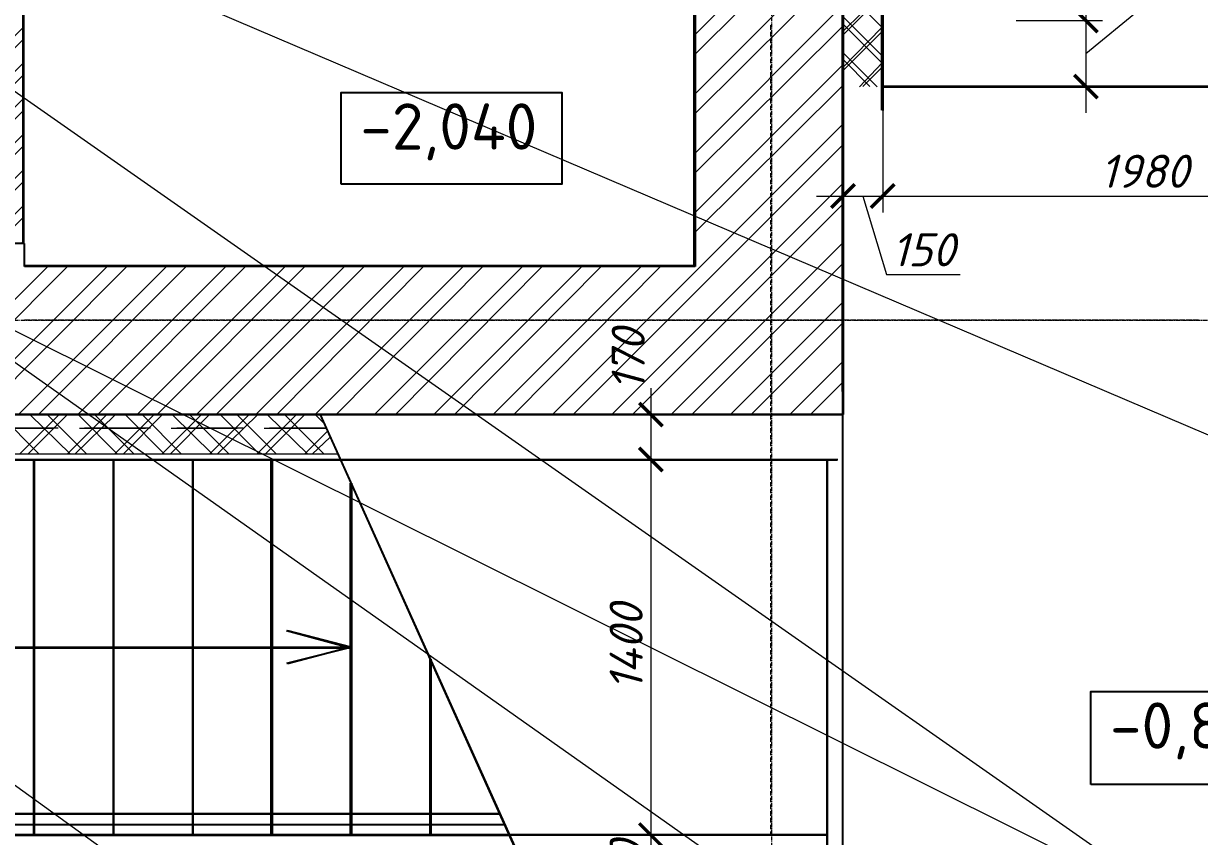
# Model space of a CAD drawing. Header units: millimetres. Extents: x -10178924 to 11692288, y -947381 to 58396.
# Drawn here: x 773527 to 777976, y -794543 to -791469 of the extents above; entities that cross this region are included whole.
import ezdxf

# ---------------------------------------------------------------- set-up
doc = ezdxf.new("R2010")
doc.units = ezdxf.units.MM
doc.linetypes.add('GOST2.303 4', pattern=[7, 5, -2, 0])
doc.linetypes.add('осевая', pattern=[50.8, 31.75, -6.35, 6.35, -6.35])
for name, color, linetype, lineweight in [('PDF _0', 7, 'Continuous', 9), ('PDF _Стены', 7, 'Continuous', 9), ('PDF _Текст', 7, 'Continuous', 5), ('ОСНОВНАЯ', 127, 'Continuous', 35), ('Отделка СТЕН', 6, 'Continuous', 13), ('Перегородки', 162, 'Continuous', 9), ('Размеры клад.', 7, 'Continuous', 0), ('Размеры осевые', 153, 'Continuous', 9), ('Стены', 7, 'Continuous', 20), ('Стены внутренние', 7, 'Continuous', 18), ('Стены.1', 7, 'Continuous', 25), ('Утепление', 251, 'Continuous', 9), ('Штрих', 7, 'Continuous', 13), ('ШТРИХОВКА', 252, 'Continuous', 15)]:
    doc.layers.add(name, color=color, linetype=linetype, lineweight=lineweight)
for name, color, linetype in [('PDF _Лестницы _ крыльца.1', 7, 'Continuous'), ('PDF _Отделка СТЕН', 6, 'Continuous'), ('PDF _Стены.1', 7, 'Continuous'), ('PDF _Утепление', 6, 'Continuous'), ('PDF _Штрих', 7, 'Continuous'), ('Лестницы _ крыльца.1', 7, 'Continuous'), ('Стены внутр.1', 7, 'Continuous')]:
    doc.layers.add(name, color=color, linetype=linetype)
for name, color, linetype, true_color in [('PDF _Отметки', 7, 'Continuous', 0x7f9fff), ('PDF _Размеры осевые', 7, 'Continuous', 0x5d6970), ('PDF _штриховка', 7, 'Continuous', 0x95834a)]:
    doc.layers.add(name, color=color, linetype=linetype, true_color=true_color)
doc.layers.add('PDF _Стены внутренние', color=7, linetype='Continuous', lineweight=9, true_color=0x7f7f7f)
doc.styles.add('GOST 2.304_new', font='isocpeui.ttf')
doc.styles.add('PDF ISOCPEUR', font='isocpeur.ttf')
doc.dimstyles.new('SPDS 1_50', dxfattribs={"dimscale": 50, "dimtxt": 2.5, "dimasz": 1.77, "dimexe": 1.25, "dimexo": 0.625, "dimtad": 1, "dimdec": 0, "dimrnd": 0.001, "dimtxsty": 'GOST 2.304_new', "dimblk": 'ARCHTICK', "dimcen": 2.5, "dimdle": 2, "dimclrt": 256, "dimadec": 0, "dimazin": 2, "dimtfac": 0.75, "dimtdec": 0, "dimtmove": 1, "dimatfit": 3, "dimfxl": 1, "dimtolj": 1, "dimlwd": 9, "dimlwe": 9, "dimarcsym": 0})

# ---------------------------------------------------------------- blocks, each defined once
blk = doc.blocks.new('_ArchTick')
at = {"color": 0, "linetype": 'ByBlock', "const_width": 0.15}
blk.add_lwpolyline([(-0.5, -0.5), (0.5, 0.5)], dxfattribs=at)
blk = doc.blocks.new('*D2630')
at = {"layer": 'Defpoints', "color": 0, "ltscale": 100, "transparency": 16777216}
for p in [(53153.5, -12156.9), (53153.5, -12326.9), (53542.3, -12326.9)]:
    blk.add_point(p, dxfattribs=at)
at = {"layer": 'Размеры клад.', "color": 0, "lineweight": 9, "ltscale": 100, "transparency": 16777216}
for p, q in [((53542.3, -12056.9), (53542.3, -12426.9)), ((53184.8, -12156.9), (53604.8, -12156.9)), ((53184.8, -12326.9), (53604.8, -12326.9))]:
    blk.add_line(p, q, dxfattribs=at)
at = {"layer": 'Размеры клад.', "color": 0, "lineweight": 9, "ltscale": 100, "transparency": 16777216, "xscale": 88.5, "yscale": 88.5, "zscale": 88.5}
for p, rotation in [((53542.3, -12156.9), 90), ((53542.3, -12326.9), 270)]:
    blk.add_blockref('_ArchTick', p, dxfattribs=dict(at, rotation=rotation))
at = {"layer": 'Размеры клад.', "ltscale": 100, "transparency": 16777216, "insert": (53456.5, -11950), "char_height": 125, "attachment_point": 5, "rotation": 90, "style": 'GOST 2.304_new'}
blk.add_mtext('\\A1;170', dxfattribs=at)
blk = doc.blocks.new('*D2631')
at = {"layer": 'Defpoints', "color": 0, "ltscale": 100, "transparency": 16777216}
for p in [(53153.5, -12326.9), (53153.5, -13746.9), (53542.3, -13746.9)]:
    blk.add_point(p, dxfattribs=at)
at = {"layer": 'Размеры клад.', "color": 0, "lineweight": 9, "ltscale": 100, "transparency": 16777216}
for p, q in [((53542.3, -12226.9), (53542.3, -13846.9)), ((53184.8, -12326.9), (53604.8, -12326.9)), ((53184.8, -13746.9), (53604.8, -13746.9))]:
    blk.add_line(p, q, dxfattribs=at)
at = {"layer": 'Размеры клад.', "color": 0, "lineweight": 9, "ltscale": 100, "transparency": 16777216, "xscale": 88.5, "yscale": 88.5, "zscale": 88.5}
for p, rotation in [((53542.3, -12326.9), 90), ((53542.3, -13746.9), 270)]:
    blk.add_blockref('_ArchTick', p, dxfattribs=dict(at, rotation=rotation))
at = {"layer": 'Размеры клад.', "ltscale": 100, "transparency": 16777216, "insert": (53448.6, -13036.9), "char_height": 125, "attachment_point": 5, "rotation": 90, "style": 'GOST 2.304_new'}
blk.add_mtext('\\A1;1400', dxfattribs=at)
blk = doc.blocks.new('*D2632')
at = {"layer": 'Defpoints', "color": 0, "ltscale": 100, "transparency": 16777216}
for p in [(53153.5, -13746.9), (53184.8, -14046.9), (53542.3, -14046.9)]:
    blk.add_point(p, dxfattribs=at)
at = {"layer": 'Размеры клад.', "color": 0, "lineweight": 9, "ltscale": 100, "transparency": 16777216}
for p, q in [((53542.3, -13646.9), (53542.3, -14146.9)), ((53184.8, -13746.9), (53604.8, -13746.9)), ((53216, -14046.9), (53604.8, -14046.9))]:
    blk.add_line(p, q, dxfattribs=at)
at = {"layer": 'Размеры клад.', "color": 0, "lineweight": 9, "ltscale": 100, "transparency": 16777216, "xscale": 88.5, "yscale": 88.5, "zscale": 88.5}
for p, rotation in [((53542.3, -13746.9), 90), ((53542.3, -14046.9), 270)]:
    blk.add_blockref('_ArchTick', p, dxfattribs=dict(at, rotation=rotation))
at = {"layer": 'Размеры клад.', "ltscale": 100, "transparency": 16777216, "insert": (53448.6, -13896.9), "char_height": 125, "attachment_point": 5, "rotation": 90, "style": 'GOST 2.304_new'}
blk.add_mtext('\\A1;300', dxfattribs=at)
blk = doc.blocks.new('*D2654')
at = {"layer": 'Defpoints', "color": 0, "ltscale": 100, "transparency": 16777216}
for p in [(54419.4, -10916.9), (54269.4, -11109.2), (54419.4, -11330.9)]:
    blk.add_point(p, dxfattribs=at)
at = {"layer": 'Размеры клад.', "color": 0, "lineweight": 9, "ltscale": 100, "transparency": 16777216}
for p, q in [((54419.4, -10948.2), (54419.4, -11393.4)), ((54269.4, -11140.4), (54269.4, -11393.4)), ((54169.4, -11330.9), (54519.4, -11330.9)), ((54344.4, -11330.9), (54433.5, -11627.7)), ((54433.5, -11627.7), (54712.4, -11627.7))]:
    blk.add_line(p, q, dxfattribs=at)
at = {"layer": 'Размеры клад.', "color": 0, "lineweight": 9, "ltscale": 100, "transparency": 16777216, "xscale": 88.5, "yscale": 88.5, "zscale": 88.5, "rotation": 180}
blk.add_blockref('_ArchTick', (54269.4, -11330.9), dxfattribs=at)
at = {"layer": 'Размеры клад.', "color": 0, "lineweight": 9, "ltscale": 100, "transparency": 16777216, "xscale": 88.5, "yscale": 88.5, "zscale": 88.5}
blk.add_blockref('_ArchTick', (54419.4, -11330.9), dxfattribs=at)
at = {"layer": 'Размеры клад.', "ltscale": 100, "transparency": 16777216, "insert": (54572.9, -11534), "char_height": 125, "attachment_point": 5, "style": 'GOST 2.304_new'}
blk.add_mtext('\\A1;150', dxfattribs=at)
blk = doc.blocks.new('*D2655')
at = {"layer": 'Defpoints', "color": 0, "ltscale": 100, "transparency": 16777216}
for p in [(54419.4, -10916.9), (56399.4, -10916.9), (56399.4, -11330.9)]:
    blk.add_point(p, dxfattribs=at)
at = {"layer": 'Размеры клад.', "color": 0, "lineweight": 9, "ltscale": 100, "transparency": 16777216}
for p, q in [((54419.4, -10948.2), (54419.4, -11393.4)), ((56399.4, -10948.2), (56399.4, -11393.4)), ((54319.4, -11330.9), (56499.4, -11330.9))]:
    blk.add_line(p, q, dxfattribs=at)
at = {"layer": 'Размеры клад.', "color": 0, "lineweight": 9, "ltscale": 100, "transparency": 16777216, "xscale": 88.5, "yscale": 88.5, "zscale": 88.5, "rotation": 180}
blk.add_blockref('_ArchTick', (54419.4, -11330.9), dxfattribs=at)
at = {"layer": 'Размеры клад.', "color": 0, "lineweight": 9, "ltscale": 100, "transparency": 16777216, "xscale": 88.5, "yscale": 88.5, "zscale": 88.5}
blk.add_blockref('_ArchTick', (56399.4, -11330.9), dxfattribs=at)
at = {"layer": 'Размеры клад.', "ltscale": 100, "transparency": 16777216, "insert": (55409.4, -11237.1), "char_height": 125, "attachment_point": 5, "style": 'GOST 2.304_new'}
blk.add_mtext('\\A1;1980', dxfattribs=at)
blk = doc.blocks.new('*D2664')
at = {"layer": 'Defpoints', "color": 0, "ltscale": 100, "transparency": 16777216}
for p in [(54892.4, -6206.8), (54892.4, -10666.9), (55188, -10666.9)]:
    blk.add_point(p, dxfattribs=at)
at = {"layer": 'Размеры клад.', "color": 0, "lineweight": 9, "ltscale": 100, "transparency": 16777216}
for p, q in [((55188, -6106.8), (55188, -10766.9)), ((54923.6, -6206.8), (55250.5, -6206.8)), ((54923.6, -10666.9), (55250.5, -10666.9))]:
    blk.add_line(p, q, dxfattribs=at)
at = {"layer": 'Размеры клад.', "color": 0, "lineweight": 9, "ltscale": 100, "transparency": 16777216, "xscale": 88.5, "yscale": 88.5, "zscale": 88.5}
for p, rotation in [((55188, -6206.8), 90), ((55188, -10666.9), 270)]:
    blk.add_blockref('_ArchTick', p, dxfattribs=dict(at, rotation=rotation))
at = {"layer": 'Размеры клад.', "ltscale": 100, "transparency": 16777216, "insert": (55094.2, -8436.9), "char_height": 125, "attachment_point": 5, "rotation": 90, "style": 'GOST 2.304_new'}
blk.add_mtext('\\A1;4460', dxfattribs=at)
blk = doc.blocks.new('*D2665')
at = {"layer": 'Defpoints', "color": 0, "ltscale": 100, "transparency": 16777216}
for p in [(54892.4, -10666.9), (54923.6, -10916.9), (55188, -10916.9)]:
    blk.add_point(p, dxfattribs=at)
at = {"layer": 'Размеры клад.', "color": 0, "lineweight": 9, "ltscale": 100, "transparency": 16777216}
for p, q in [((55391.1, -10625.6), (55391.1, -10297.6)), ((55188, -10566.9), (55188, -11016.9)), ((55188, -10791.9), (55391.1, -10625.6)), ((54923.6, -10666.9), (55250.5, -10666.9)), ((54954.9, -10916.9), (55250.5, -10916.9))]:
    blk.add_line(p, q, dxfattribs=at)
at = {"layer": 'Размеры клад.', "color": 0, "lineweight": 9, "ltscale": 100, "transparency": 16777216, "xscale": 88.5, "yscale": 88.5, "zscale": 88.5}
for p, rotation in [((55188, -10666.9), 90), ((55188, -10916.9), 270)]:
    blk.add_blockref('_ArchTick', p, dxfattribs=dict(at, rotation=rotation))
at = {"layer": 'Размеры клад.', "ltscale": 100, "transparency": 16777216, "insert": (55297.4, -10461.6), "char_height": 125, "attachment_point": 5, "rotation": 90, "style": 'GOST 2.304_new'}
blk.add_mtext('\\A1;250', dxfattribs=at)
blk = doc.blocks.new('A$C5282721b')
at = {"layer": 'Отделка СТЕН', "true_color": 0x000000, "transparency": 33554687}
h = blk.add_hatch(dxfattribs=at)
h.set_pattern_fill('ANSI37', color=18, scale=30)
h.set_pattern_definition([(45, (-41798992.71, -985532.45), (-67.3519209, 67.3519209), []), (135, (-41798992.71, -985532.45), (-67.3519209, -67.3519209), [])])
h.paths.add_polyline_path([(54269.391, 398.057), (54419.391, 398.057), (54419.391, -10916.943), (54269.391, -10916.943)])
h = blk.add_hatch(dxfattribs=at)
h.set_pattern_fill('ANSI37', color=18, scale=40)
h.set_pattern_definition([(45, (-34134.84, 25041.17), (-89.80256, 89.80256), []), (135, (-34134.84, 25041.17), (-89.80256, -89.80256), [])])
h.paths.add_polyline_path([(46450.164, -12303.9), (46450.164, -12153.9), (45249.391, -12156.906), (45250.164, -12303.9)])
h.paths.add_polyline_path([(47519.391, -12156.906), (47519.391, -12306.906), (52359.459, -12306.906), (52291.789, -12156.906)])
at = {"layer": 'Перегородки', "lineweight": 20, "true_color": 0x000000, "transparency": 33554687}
h = blk.add_hatch(dxfattribs=at)
h.set_pattern_fill('ANSI32', color=18, scale=10)
h.set_pattern_definition([(45, (-2681.59, 241515.3), (-67.35192, 67.35192), []), (45, (-2636.69, 241515.3), (-67.35192, 67.35192), [])])
h.paths.add_polyline_path([(50792.073, -10604.545), (50792.073, -11091.301), (50792.073, -11510.474), (51168.725, -11510.474), (51168.725, -10604.545)])
at = {"layer": 'ШТРИХОВКА', "ltscale": 100, "true_color": 0x000000, "transparency": 33554687}
h = blk.add_hatch(dxfattribs=at)
h.set_pattern_fill('ANSI31', color=18, scale=50)
h.set_pattern_definition([(45, (-78432.53, 22970.06), (-112.2532, 112.2532), [])])
h.paths.add_polyline_path([(51172.073, -6080.061), (51172.073, -6258.074), (50792.073, -6258.074), (50792.073, -5660.061), (53709.391, -5660.061), (53709.391, -5442.061), (54269.391, -5442.061), (54269.391, -12156.906), (47519.391, -12156.906), (47519.391, -11596.906), (50792.073, -11596.906), (50792.073, -11510.474), (51172.073, -11510.474), (51172.073, -11596.906), (53709.391, -11596.906), (53709.391, -6080.061)])
at = {"color": 18, "true_color": 0x000000, "transparency": 33554687}
for p, q in [((50778.775, -12326.906), (52368.482, -12326.906)), ((52368.482, -12326.906), (54249.092, -12326.906))]:
    blk.add_line(p, q, dxfattribs=at)
at = {"color": 18, "linetype": 'Continuous', "true_color": 0x000000, "transparency": 33554687}
blk.add_line((52405.348, -13036.906), (52167.291, -12974.558), dxfattribs=at)
blk.add_lwpolyline([(49709.092, -13036.906), (51900.894, -13036.906), (52155.955, -13036.906), (52405.348, -13036.906), (52167.291, -13099.255)], dxfattribs=at)
at = {"color": 18, "true_color": 0x000000, "transparency": 33554687}
for points in [[(49621.454, -13666.906), (52973.002, -13666.906)], [(49621.454, -13706.906), (52991.047, -13706.906)]]:
    blk.add_lwpolyline(points, dxfattribs=at)
at = {"layer": 'Лестницы _ крыльца.1', "color": 18, "true_color": 0x000000, "transparency": 33554687}
for p, q in [((51209.092, -12326.906), (51209.092, -13746.906)), ((51509.092, -12326.906), (51509.092, -13746.906)), ((51809.092, -12326.906), (51809.092, -13746.906)), ((52109.092, -12326.906), (52109.092, -13746.906)), ((54209.092, -12326.906), (54209.092, -13746.906)), ((52409.092, -12416.925), (52409.092, -13746.906)), ((52709.092, -13081.916), (52709.092, -13746.906)), ((54209.092, -13746.906), (53009.092, -13746.906)), ((54209.092, -13746.906), (54209.092, -14046.906))]:
    blk.add_line(p, q, dxfattribs=at)
at = {"layer": 'Лестницы _ крыльца.1', "color": 18, "lineweight": 30, "true_color": 0x000000, "transparency": 33554687}
blk.add_line((53009.092, -13746.906), (44069.092, -13746.906), dxfattribs=at)
at = {"layer": 'ОСНОВНАЯ', "color": 18, "ltscale": 100, "true_color": 0x000000, "transparency": 33554687}
blk.add_line((51168.725, -11510.474), (51168.725, -10602.56), dxfattribs=at)
at = {"layer": 'Размеры осевые', "color": 251, "linetype": 'осевая', "ltscale": 0.5, "transparency": 33554687}
for p, q in [((54000, -19000), (54000, 1500)), ((-9750, -11800), (57900, -11800))]:
    blk.add_line(p, q, dxfattribs=at)
at = {"layer": 'Стены', "color": 18, "lineweight": 30, "true_color": 0x000000, "transparency": 33554687}
for p, q in [((54419.391, -11006.943), (54419.391, -5461.953)), ((56399.391, -10916.943), (54419.391, -10916.943))]:
    blk.add_line(p, q, dxfattribs=at)
at = {"layer": 'Стены внутр.1', "color": 18, "linetype": 'Continuous', "true_color": 0x000000, "transparency": 33554687}
blk.add_line((51172.073, -11510.474), (50792.073, -11510.474), dxfattribs=at)
at = {"layer": 'Стены внутр.1', "color": 18, "linetype": 'Continuous', "true_color": 0x000000, "transparency": 33554687, "flags": 128}
blk.add_lwpolyline([(51172.073, -11596.906), (51172.073, -11510.474)], dxfattribs=at)
at = {"layer": 'Стены внутренние', "color": 18, "true_color": 0x000000, "transparency": 33554687}
blk.add_line((52291.789, -12156.906), (54209.092, -12156.906), dxfattribs=at)
at = {"layer": 'Стены.1', "color": 18, "linetype": 'Continuous', "true_color": 0x000000, "transparency": 33554687}
blk.add_line((54269.391, -12066.906), (54269.391, -5459.953), dxfattribs=at)
at = {"layer": 'Стены.1', "color": 18, "linetype": 'Continuous', "true_color": 0x000000, "transparency": 33554687, "flags": 128}
for points in [[(54269.391, -5441.991), (54269.391, -12156.906)], [(53709.391, -6080.061), (53709.391, -11596.906)], [(53709.391, -11596.906), (51172.073, -11596.906)], [(54269.391, -12156.906), (30500.503, -12156.906)]]:
    blk.add_lwpolyline(points, dxfattribs=at)
at = {"layer": 'Утепление', "color": 18, "true_color": 0x000000, "transparency": 33554687}
for p, q in [((52291.789, -12156.906), (53162.478, -14086.906)), ((52291.789, -12156.906), (53162.478, -14086.906)), ((52359.459, -12306.906), (50778.775, -12306.906))]:
    blk.add_line(p, q, dxfattribs=at)
at = {"layer": 'Штрих', "color": 18, "linetype": 'GOST2.303 4', "ltscale": 50, "true_color": 0x000000, "transparency": 33554687}
blk.add_line((47549.092, -12206.906), (52314.346, -12206.906), dxfattribs=at)
at = {"layer": 'Размеры клад.', "color": 18, "ltscale": 100, "true_color": 0x000000, "transparency": 33554687}
dim = blk.add_linear_dim(base=(55187.978, -10666.943), p1=(54892.374, -6206.82), p2=(54892.374, -10666.943), angle=90, dimstyle='SPDS 1_50', dxfattribs=at)
dim.commit()
dim.dimension.update_dxf_attribs({"geometry": '*D2664', "text_midpoint": (55094.228, -8436.881)})
for base, p1, p2, picture, middle in [((55187.978, -10916.943), (54892.374, -10666.943), (54923.624, -10916.943), '*D2665', (55391.103, -10594.35)), ((53542.315, -12326.906), (53153.54, -12156.906), (53153.54, -12326.906), '*D2630', (53551.009, -11949.981)), ((53542.315, -14046.906), (53153.54, -13746.906), (53184.79, -14046.906), '*D2632', (53542.315, -13896.906))]:
    dim = blk.add_linear_dim(base=base, p1=p1, p2=p2, angle=90, dimstyle='SPDS 1_50', dxfattribs=at)
    dim.commit()
    dim.dimension.update_dxf_attribs({"geometry": picture, "text_midpoint": middle, "dimtype": 128})
for base, p1, p2, picture, middle in [((54419.391, -11330.862), (54269.391, -11109.195), (54419.391, -10916.943), '*D2654', (54464.704, -11533.987)), ((56399.391, -11330.862), (54419.391, -10916.943), (56399.391, -10916.943), '*D2655', (55409.391, -11237.112))]:
    dim = blk.add_linear_dim(base=base, p1=p1, p2=p2, dimstyle='SPDS 1_50', dxfattribs=at)
    dim.commit()
    dim.dimension.update_dxf_attribs({"geometry": picture, "text_midpoint": middle})
dim = blk.add_linear_dim(base=(53542.315, -13746.906), p1=(53153.54, -12326.906), p2=(53153.54, -13746.906), angle=90, text='1400', dimstyle='SPDS 1_50', dxfattribs=at)
dim.commit()
dim.dimension.update_dxf_attribs({"geometry": '*D2631', "text_midpoint": (53448.565, -13036.906)})

msp = doc.modelspace()

# ---------------------------------------------------------------- linework, layer by layer
at = {"layer": 'PDF _0', "lineweight": 25}
for points in [[(776626, -792948.7), (776626, -797160.7)], [(774725.3, -793118), (776604.8, -793118)], [(774759.1, -793829.2), (774522.1, -793765.7)], [(772066.7, -793829.2), (774255.3, -793829.2), (774513.5, -793829.2), (774759, -793829.2), (774522, -793888.5)], [(775347.6, -794498.1), (771977.9, -794498.1), (771977.9, -794455.7), (775330.6, -794455.7)]]:
    msp.add_lwpolyline(points, dxfattribs=at)
at = {"layer": 'PDF _0', "color": 6, "lineweight": 25}
msp.add_lwpolyline([(769873.8, -793118), (773133.4, -793118), (774725.1, -793118)], dxfattribs=at)
at = {"layer": 'PDF _Лестницы _ крыльца.1', "lineweight": 25}
for points in [[(773565.3, -793118), (773565.3, -794536.1)], [(773865.9, -793118), (773865.9, -794536.1)], [(774166.5, -793118), (774166.5, -794536.1)], [(774462.8, -793118), (774462.8, -794536.1)], [(776566.8, -793118), (776566.8, -794536.1), (776566.8, -794836.7), (775500, -794836.7)], [(774763.4, -793206.9), (774763.4, -794536.1)], [(775063.9, -793871.5), (775063.9, -794536.1)], [(776566.8, -794536.2), (775364.5, -794536.2)]]:
    msp.add_lwpolyline(points, dxfattribs=at)
at = {"layer": 'PDF _Лестницы _ крыльца.1', "lineweight": 30}
msp.add_lwpolyline([(775364.5, -794536.2), (766424, -794536.2)], dxfattribs=at)
at = {"layer": 'PDF _Отделка СТЕН', "lineweight": 13}
for points in [[(776626, -791500.9), (776774.2, -791352.7)], [(776774.2, -791589.8), (776626, -791441.6)], [(776626, -791636.3), (776774.2, -791483.9)], [(776757.3, -791708.3), (776626, -791577.1)], [(776689.5, -791708.3), (776774.2, -791619.4)], [(773544.1, -793096.8), (773692.3, -792948.7)], [(773705, -793096.8), (773552.6, -792948.7)], [(773722, -793096.8), (773874.3, -792948.7)], [(773882.8, -793096.8), (773734.7, -792948.7)], [(773904, -793096.8), (774052.1, -792948.7)], [(774060.6, -793096.8), (773912.5, -792948.7)], [(774081.8, -793096.8), (774229.9, -792948.7)], [(774242.7, -793096.8), (774090.3, -792948.7)], [(774259.6, -793096.8), (774412, -792948.7)], [(774420.5, -793096.8), (774272.3, -792948.7)], [(774441.6, -793096.8), (774589.8, -792948.7)], [(774602.5, -793096.8), (774450.1, -792948.7)], [(774661.8, -792978.3), (774632.1, -792948.7)], [(774619.4, -793096.8), (774687.2, -793033.3)]]:
    msp.add_lwpolyline(points, dxfattribs=at)
at = {"layer": 'PDF _Отметки', "lineweight": 25}
for points in [[(774729.5, -792076.6), (774729.5, -791729.5), (775563.4, -791729.5), (775563.4, -792076.6)], [(777565.8, -794345.7), (777565.8, -793994.3), (778378.6, -793994.3), (778378.6, -794345.7)]]:
    msp.add_lwpolyline(points, close=True, dxfattribs=at)
at = {"layer": 'PDF _Размеры осевые', "lineweight": 9}
for points in [[(776355.1, -791471.2), (776355.1, -791471.2)], [(776355.1, -791492.4), (776355.1, -791475.5)], [(776355.1, -791496.6), (776355.1, -791496.6)], [(776355.1, -791517.8), (776355.1, -791500.9)], [(776355.1, -791522), (776355.1, -791522)], [(776355.1, -791543.2), (776355.1, -791526.3)], [(776355.1, -791547.4), (776355.1, -791547.4)], [(776355.1, -791568.6), (776355.1, -791551.7)], [(776355.1, -791572.8), (776355.1, -791572.8)], [(776355.1, -791594), (776355.1, -791577.1)], [(776355.1, -791598.2), (776355.1, -791598.2)], [(776355.1, -791619.4), (776355.1, -791602.5)], [(776355.1, -791623.6), (776355.1, -791623.6)], [(776355.1, -791644.8), (776355.1, -791627.9)], [(776355.1, -791649), (776355.1, -791649)], [(776355.1, -791670.2), (776355.1, -791653.3)], [(776355.1, -791674.4), (776355.1, -791674.4)], [(776355.1, -791695.6), (776355.1, -791678.7)], [(776355.1, -791699.8), (776355.1, -791699.8)], [(776355.1, -791721), (776355.1, -791704.1)], [(776355.1, -791725.2), (776355.1, -791725.2)], [(776355.1, -791746.4), (776355.1, -791729.5)], [(776355.1, -791750.6), (776355.1, -791750.6)], [(776355.1, -791771.8), (776355.1, -791754.9)], [(776355.1, -791776), (776355.1, -791776)], [(776355.1, -791797.2), (776355.1, -791780.3)], [(776355.1, -791801.4), (776355.1, -791801.4)], [(776355.1, -791822.6), (776355.1, -791805.7)], [(776355.1, -791826.8), (776355.1, -791826.8)], [(776355.1, -791848), (776355.1, -791831.1)], [(776355.1, -791852.2), (776355.1, -791852.2)], [(776355.1, -791873.4), (776355.1, -791856.5)], [(776355.1, -791877.6), (776355.1, -791877.6)], [(776355.1, -791898.8), (776355.1, -791881.9)], [(776355.1, -791903), (776355.1, -791903)], [(776355.1, -791924.2), (776355.1, -791907.3)], [(776355.1, -791928.4), (776355.1, -791928.4)], [(776355.1, -791949.6), (776355.1, -791932.7)], [(776355.1, -791953.8), (776355.1, -791953.8)], [(776355.1, -791975), (776355.1, -791958.1)], [(776355.1, -791979.2), (776355.1, -791979.2)], [(776355.1, -792000.4), (776355.1, -791983.5)], [(776355.1, -792004.6), (776355.1, -792004.6)], [(776355.1, -792025.8), (776355.1, -792008.9)], [(776355.1, -792030), (776355.1, -792030)], [(776355.1, -792051.2), (776355.1, -792034.3)], [(776355.1, -792055.4), (776355.1, -792055.4)], [(776355.1, -792076.6), (776355.1, -792059.7)], [(776355.1, -792080.8), (776355.1, -792080.8)], [(776355.1, -792102), (776355.1, -792085.1)], [(776355.1, -792106.2), (776355.1, -792106.2)], [(776355.1, -792127.4), (776355.1, -792110.5)], [(776355.1, -792131.6), (776355.1, -792131.6)], [(776355.1, -792152.8), (776355.1, -792135.9)], [(776355.1, -792157), (776355.1, -792157)], [(776355.1, -792178.2), (776355.1, -792161.3)], [(776355.1, -792182.4), (776355.1, -792182.4)], [(776355.1, -792203.6), (776355.1, -792186.7)], [(776355.1, -792207.8), (776355.1, -792207.8)], [(776355.1, -792229), (776355.1, -792212.1)], [(776355.1, -792233.2), (776355.1, -792233.2)], [(776355.1, -792254.4), (776355.1, -792237.5)], [(776355.1, -792258.6), (776355.1, -792258.6)], [(776355.1, -792279.8), (776355.1, -792262.9)], [(776355.1, -792284), (776355.1, -792284)], [(776355.1, -792305.2), (776355.1, -792288.3)], [(776355.1, -792309.4), (776355.1, -792309.4)], [(776355.1, -792330.6), (776355.1, -792313.7)], [(776355.1, -792334.8), (776355.1, -792334.8)], [(776355.1, -792356), (776355.1, -792339.1)], [(776355.1, -792360.2), (776355.1, -792360.2)], [(776355.1, -792381.4), (776355.1, -792364.5)], [(776355.1, -792385.6), (776355.1, -792385.6)], [(776355.1, -792406.8), (776355.1, -792389.9)], [(776355.1, -792411), (776355.1, -792411)], [(776355.1, -792432.2), (776355.1, -792415.3)], [(776355.1, -792436.4), (776355.1, -792436.4)], [(776355.1, -792457.6), (776355.1, -792440.7)], [(776355.1, -792461.8), (776355.1, -792461.8)], [(776355.1, -792483), (776355.1, -792466.1)], [(776355.1, -792487.2), (776355.1, -792487.2)], [(776355.1, -792508.4), (776355.1, -792491.5)], [(776355.1, -792512.6), (776355.1, -792512.6)], [(776355.1, -792533.8), (776355.1, -792516.9)], [(776355.1, -792538), (776355.1, -792538)], [(776355.1, -792559.2), (776355.1, -792542.3)], [(776355.1, -792563.4), (776355.1, -792563.4)], [(773531.4, -792588.8), (773535.7, -792588.8), (773552.6, -792588.8)], [(773556.8, -792588.8), (773561.1, -792588.8), (773578, -792588.8)], [(773582.3, -792588.8), (773586.5, -792588.8), (773603.4, -792588.8)], [(773607.6, -792588.8), (773611.9, -792588.8), (773628.8, -792588.8)], [(773633, -792588.8), (773637.3, -792588.8), (773654.2, -792588.8)], [(773658.4, -792588.8), (773662.7, -792588.8), (773679.6, -792588.8)], [(773683.8, -792588.8), (773688.1, -792588.8), (773705, -792588.8)], [(773709.3, -792588.8), (773713.5, -792588.8), (773730.4, -792588.8)], [(773734.6, -792588.8), (773738.9, -792588.8), (773755.8, -792588.8)], [(773760, -792588.8), (773764.3, -792588.8), (773781.2, -792588.8)], [(773785.4, -792588.8), (773789.7, -792588.8), (773806.6, -792588.8)], [(773810.9, -792588.8), (773815.1, -792588.8), (773832, -792588.8)], [(773836.3, -792588.8), (773840.5, -792588.8), (773857.4, -792588.8)], [(773861.6, -792588.8), (773865.9, -792588.8), (773882.8, -792588.8)], [(773887, -792588.8), (773891.3, -792588.8), (773908.2, -792588.8)], [(773912.4, -792588.8), (773916.7, -792588.8), (773933.6, -792588.8)], [(773937.9, -792588.8), (773942.1, -792588.8), (773959, -792588.8)], [(773963.3, -792588.8), (773967.5, -792588.8), (773984.4, -792588.8)], [(773988.6, -792588.8), (773992.9, -792588.8), (774009.8, -792588.8)], [(774014.1, -792588.8), (774018.3, -792588.8), (774035.2, -792588.8)], [(774039.5, -792588.8), (774043.7, -792588.8), (774060.6, -792588.8)], [(774064.9, -792588.8), (774069.1, -792588.8), (774086, -792588.8)], [(774090.3, -792588.8), (774094.5, -792588.8), (774111.4, -792588.8)], [(774115.6, -792588.8), (774119.9, -792588.8), (774136.8, -792588.8)], [(774141.1, -792588.8), (774145.3, -792588.8), (774162.2, -792588.8)], [(774166.5, -792588.8), (774170.7, -792588.8), (774187.6, -792588.8)], [(774191.9, -792588.8), (774196.1, -792588.8), (774213, -792588.8)], [(774217.3, -792588.8), (774221.5, -792588.8), (774238.4, -792588.8)], [(774242.7, -792588.8), (774246.9, -792588.8), (774263.8, -792588.8)], [(774268.1, -792588.8), (774272.3, -792588.8), (774289.2, -792588.8)], [(774293.5, -792588.8), (774297.7, -792588.8), (774314.6, -792588.8)], [(774318.9, -792588.8), (774323.1, -792588.8), (774340, -792588.8)], [(774344.3, -792588.8), (774348.5, -792588.8), (774365.4, -792588.8)], [(774369.7, -792588.8), (774373.9, -792588.8), (774390.8, -792588.8)], [(774395.1, -792588.8), (774399.3, -792588.8), (774416.2, -792588.8)], [(774420.5, -792588.8), (774424.7, -792588.8), (774441.6, -792588.8)], [(774445.9, -792588.8), (774450.1, -792588.8), (774467, -792588.8)], [(774471.3, -792588.8), (774475.5, -792588.8), (774492.4, -792588.8)], [(774496.7, -792588.8), (774500.9, -792588.8), (774517.8, -792588.8)], [(774522.1, -792588.8), (774526.3, -792588.8), (774543.2, -792588.8)], [(774547.5, -792588.8), (774551.7, -792588.8), (774568.6, -792588.8)], [(774572.9, -792588.8), (774577.1, -792588.8), (774594, -792588.8)], [(774598.3, -792588.8), (774602.5, -792588.8), (774619.4, -792588.8)], [(774623.7, -792588.8), (774627.9, -792588.8), (774644.8, -792588.8)], [(774649.1, -792588.8), (774653.3, -792588.8), (774670.2, -792588.8)], [(774674.5, -792588.8), (774678.7, -792588.8), (774695.6, -792588.8)], [(774699.9, -792588.8), (774704.1, -792588.8), (774721, -792588.8)], [(774725.3, -792588.8), (774729.5, -792588.8), (774746.4, -792588.8)], [(774750.7, -792588.8), (774754.9, -792588.8), (774771.8, -792588.8)], [(774776.1, -792588.8), (774780.3, -792588.8), (774797.2, -792588.8)], [(774801.5, -792588.8), (774805.7, -792588.8), (774822.6, -792588.8)], [(774826.9, -792588.8), (774831.1, -792588.8), (774848, -792588.8)], [(774852.3, -792588.8), (774856.5, -792588.8), (774873.4, -792588.8)], [(774877.7, -792588.8), (774881.9, -792588.8), (774898.8, -792588.8)], [(774903.1, -792588.8), (774907.3, -792588.8), (774924.2, -792588.8)], [(774928.5, -792588.8), (774932.7, -792588.8), (774949.6, -792588.8)], [(774953.9, -792588.8), (774958.1, -792588.8), (774975, -792588.8)], [(774979.3, -792588.8), (774983.5, -792588.8), (775000.4, -792588.8)], [(775004.7, -792588.8), (775008.9, -792588.8), (775025.8, -792588.8)], [(775030.1, -792588.8), (775034.3, -792588.8), (775051.2, -792588.8)], [(775055.5, -792588.8), (775059.7, -792588.8), (775076.6, -792588.8)], [(775080.9, -792588.8), (775085.1, -792588.8), (775102, -792588.8)], [(775106.3, -792588.8), (775110.5, -792588.8), (775127.4, -792588.8)], [(775131.7, -792588.8), (775135.9, -792588.8), (775152.8, -792588.8)], [(775157.1, -792588.8), (775161.3, -792588.8), (775178.2, -792588.8)], [(775182.5, -792588.8), (775186.7, -792588.8), (775203.6, -792588.8)], [(775207.9, -792588.8), (775212.1, -792588.8), (775229, -792588.8)], [(775233.3, -792588.8), (775237.5, -792588.8), (775254.4, -792588.8)], [(775258.7, -792588.8), (775262.9, -792588.8), (775279.8, -792588.8)], [(775284.1, -792588.8), (775288.3, -792588.8), (775305.2, -792588.8)], [(775309.5, -792588.8), (775313.7, -792588.8), (775330.6, -792588.8)], [(775334.9, -792588.8), (775339.1, -792588.8), (775356, -792588.8)], [(775360.3, -792588.8), (775364.5, -792588.8), (775381.4, -792588.8)], [(775385.7, -792588.8), (775389.9, -792588.8), (775406.8, -792588.8)], [(775411.1, -792588.8), (775415.3, -792588.8), (775432.2, -792588.8)], [(775436.5, -792588.8), (775440.7, -792588.8), (775457.6, -792588.8)], [(775461.9, -792588.8), (775466.1, -792588.8), (775483, -792588.8)], [(775487.3, -792588.8), (775491.5, -792588.8), (775508.4, -792588.8)], [(775512.7, -792588.8), (775516.9, -792588.8), (775533.8, -792588.8)], [(775538.1, -792588.8), (775542.3, -792588.8), (775559.2, -792588.8)], [(775563.5, -792588.8), (775567.7, -792588.8), (775584.6, -792588.8)], [(775588.9, -792588.8), (775593.1, -792588.8), (775610, -792588.8)], [(775614.3, -792588.8), (775618.5, -792588.8), (775635.4, -792588.8)], [(775639.7, -792588.8), (775643.9, -792588.8), (775660.8, -792588.8)], [(775665.1, -792588.8), (775669.3, -792588.8), (775686.2, -792588.8)], [(775690.5, -792588.8), (775694.7, -792588.8), (775711.6, -792588.8)], [(775715.9, -792588.8), (775720.1, -792588.8), (775737, -792588.8)], [(775741.3, -792588.8), (775745.5, -792588.8), (775762.4, -792588.8)], [(775766.7, -792588.8), (775770.9, -792588.8), (775787.8, -792588.8)], [(775792.1, -792588.8), (775796.3, -792588.8), (775813.2, -792588.8)], [(775817.5, -792588.8), (775821.7, -792588.8), (775838.6, -792588.8)], [(775842.9, -792588.8), (775847.1, -792588.8), (775864, -792588.8)], [(775868.3, -792588.8), (775872.5, -792588.8), (775889.4, -792588.8)], [(775893.7, -792588.8), (775897.9, -792588.8), (775914.8, -792588.8)], [(775919.1, -792588.8), (775923.3, -792588.8), (775940.2, -792588.8)], [(775944.5, -792588.8), (775948.7, -792588.8), (775965.6, -792588.8)], [(775969.9, -792588.8), (775974.1, -792588.8), (775991, -792588.8)], [(775995.3, -792588.8), (775999.5, -792588.8), (776016.4, -792588.8)], [(776020.7, -792588.8), (776024.9, -792588.8), (776041.8, -792588.8)], [(776046.1, -792588.8), (776050.3, -792588.8), (776067.2, -792588.8)], [(776071.5, -792588.8), (776075.7, -792588.8), (776092.6, -792588.8)], [(776096.9, -792588.8), (776101.1, -792588.8), (776118, -792588.8)], [(776122.3, -792588.8), (776126.5, -792588.8), (776143.4, -792588.8)], [(776147.7, -792588.8), (776151.9, -792588.8), (776168.8, -792588.8)], [(776173.1, -792588.8), (776177.3, -792588.8), (776194.2, -792588.8)], [(776198.5, -792588.8), (776202.7, -792588.8), (776219.6, -792588.8)], [(776223.9, -792588.8), (776228.1, -792588.8), (776245, -792588.8)], [(776249.3, -792588.8), (776253.5, -792588.8), (776270.4, -792588.8)], [(776274.7, -792588.8), (776278.9, -792588.8), (776295.8, -792588.8)], [(776300.1, -792588.8), (776304.3, -792588.8), (776321.2, -792588.8)], [(776325.5, -792588.8), (776329.7, -792588.8), (776346.6, -792588.8)], [(776350.9, -792588.8), (776355.1, -792588.8), (776372, -792588.8)], [(776355.1, -792584.6), (776355.1, -792567.7)], [(776355.1, -792588.8), (776355.1, -792588.8)], [(776355.1, -792610), (776355.1, -792593.1)], [(776376.3, -792588.8), (776380.5, -792588.8), (776397.4, -792588.8)], [(776401.7, -792588.8), (776405.9, -792588.8), (776422.8, -792588.8)], [(776427.1, -792588.8), (776431.3, -792588.8), (776448.2, -792588.8)], [(776452.5, -792588.8), (776456.7, -792588.8), (776473.6, -792588.8)], [(776477.9, -792588.8), (776482.1, -792588.8), (776499, -792588.8)], [(776503.3, -792588.8), (776507.5, -792588.8), (776524.4, -792588.8)], [(776528.7, -792588.8), (776532.9, -792588.8), (776549.8, -792588.8)], [(776554.1, -792588.8), (776558.3, -792588.8), (776575.2, -792588.8)], [(776579.5, -792588.8), (776583.7, -792588.8), (776600.6, -792588.8)], [(776604.9, -792588.8), (776609.1, -792588.8), (776626, -792588.8)], [(776630.3, -792588.8), (776634.5, -792588.8), (776651.4, -792588.8)], [(776655.7, -792588.8), (776659.9, -792588.8), (776676.8, -792588.8)], [(776681.1, -792588.8), (776685.3, -792588.8), (776702.2, -792588.8)], [(776706.5, -792588.8), (776710.7, -792588.8), (776727.6, -792588.8)], [(776731.9, -792588.8), (776736.1, -792588.8), (776753, -792588.8)], [(776757.3, -792588.8), (776761.5, -792588.8), (776778.4, -792588.8)], [(776782.7, -792588.8), (776786.9, -792588.8), (776803.8, -792588.8)], [(776808.1, -792588.8), (776812.3, -792588.8), (776829.2, -792588.8)], [(776833.5, -792588.8), (776837.7, -792588.8), (776854.6, -792588.8)], [(776858.9, -792588.8), (776863.1, -792588.8), (776880, -792588.8)], [(776884.3, -792588.8), (776888.5, -792588.8), (776905.4, -792588.8)], [(776909.7, -792588.8), (776913.9, -792588.8), (776930.8, -792588.8)], [(776935.1, -792588.8), (776939.3, -792588.8), (776956.2, -792588.8)], [(776960.5, -792588.8), (776964.7, -792588.8), (776981.6, -792588.8)], [(776985.9, -792588.8), (776990.1, -792588.8), (777007, -792588.8)], [(777011.3, -792588.8), (777015.5, -792588.8), (777032.4, -792588.8)], [(777036.7, -792588.8), (777040.9, -792588.8), (777057.8, -792588.8)], [(777062.1, -792588.8), (777066.3, -792588.8), (777083.2, -792588.8)], [(777087.5, -792588.8), (777091.7, -792588.8), (777108.6, -792588.8)], [(777112.9, -792588.8), (777117.1, -792588.8), (777134, -792588.8)], [(777138.3, -792588.8), (777142.5, -792588.8), (777159.4, -792588.8)], [(777163.7, -792588.8), (777167.9, -792588.8), (777184.8, -792588.8)], [(777189.1, -792588.8), (777193.3, -792588.8), (777210.2, -792588.8)], [(777214.5, -792588.8), (777218.7, -792588.8), (777235.6, -792588.8)], [(777239.9, -792588.8), (777244.1, -792588.8), (777261, -792588.8)], [(777265.3, -792588.8), (777269.5, -792588.8), (777286.4, -792588.8)], [(777290.7, -792588.8), (777294.9, -792588.8), (777311.8, -792588.8)], [(777316.1, -792588.8), (777320.3, -792588.8), (777337.2, -792588.8)], [(777341.5, -792588.8), (777345.7, -792588.8), (777362.6, -792588.8)], [(777366.9, -792588.8), (777371.1, -792588.8), (777388, -792588.8)], [(777392.3, -792588.8), (777396.5, -792588.8), (777413.4, -792588.8)], [(777417.7, -792588.8), (777421.9, -792588.8), (777438.8, -792588.8)], [(777443.1, -792588.8), (777447.3, -792588.8), (777464.2, -792588.8)], [(777468.5, -792588.8), (777472.7, -792588.8), (777489.6, -792588.8)], [(777493.9, -792588.8), (777498.1, -792588.8), (777515, -792588.8)], [(777519.3, -792588.8), (777523.5, -792588.8), (777540.4, -792588.8)], [(777544.7, -792588.8), (777548.9, -792588.8), (777565.8, -792588.8)], [(777570.1, -792588.8), (777574.3, -792588.8), (777591.2, -792588.8)], [(777595.5, -792588.8), (777599.7, -792588.8), (777616.6, -792588.8)], [(777620.9, -792588.8), (777625.1, -792588.8), (777642, -792588.8)], [(777646.3, -792588.8), (777650.5, -792588.8), (777667.4, -792588.8)], [(777671.7, -792588.8), (777675.9, -792588.8), (777692.8, -792588.8)], [(777697.1, -792588.8), (777701.3, -792588.8), (777718.2, -792588.8)], [(777722.5, -792588.8), (777726.7, -792588.8), (777743.6, -792588.8)], [(777747.9, -792588.8), (777752.1, -792588.8), (777769, -792588.8)], [(777773.3, -792588.8), (777777.5, -792588.8), (777794.4, -792588.8)], [(777798.7, -792588.8), (777802.9, -792588.8), (777819.8, -792588.8)], [(777824.1, -792588.8), (777828.3, -792588.8), (777845.2, -792588.8)], [(777849.5, -792588.8), (777853.7, -792588.8), (777870.6, -792588.8)], [(777874.9, -792588.8), (777879.1, -792588.8), (777896, -792588.8)], [(777900.3, -792588.8), (777904.5, -792588.8), (777921.4, -792588.8)], [(777925.7, -792588.8), (777929.9, -792588.8), (777946.8, -792588.8)], [(777951.1, -792588.8), (777955.3, -792588.8), (777972.2, -792588.8)], [(776355.1, -792614.2), (776355.1, -792614.2)], [(776355.1, -792635.4), (776355.1, -792618.5)], [(776355.1, -792639.6), (776355.1, -792639.6)], [(776355.1, -792660.8), (776355.1, -792643.9)], [(776355.1, -792665), (776355.1, -792665)], [(776355.1, -792686.2), (776355.1, -792669.3)], [(776355.1, -792690.4), (776355.1, -792690.4)], [(776355.1, -792711.6), (776355.1, -792694.7)], [(776355.1, -792715.8), (776355.1, -792715.8)], [(776355.1, -792737), (776355.1, -792720.1)], [(776355.1, -792741.2), (776355.1, -792741.2)], [(776355.1, -792762.4), (776355.1, -792745.5)], [(776355.1, -792766.6), (776355.1, -792766.6)], [(776355.1, -792787.8), (776355.1, -792770.9)], [(776355.1, -792792), (776355.1, -792792)], [(776355.1, -792813.2), (776355.1, -792796.3)], [(776355.1, -792817.4), (776355.1, -792817.4)], [(776355.1, -792838.6), (776355.1, -792821.7)], [(776355.1, -792842.8), (776355.1, -792842.8)], [(776355.1, -792864), (776355.1, -792847.1)], [(776355.1, -792868.2), (776355.1, -792868.2)], [(776355.1, -792889.4), (776355.1, -792872.5)], [(776355.1, -792893.6), (776355.1, -792893.6)], [(776355.1, -792914.8), (776355.1, -792897.9)], [(776355.1, -792919), (776355.1, -792919)], [(776355.1, -792940.2), (776355.1, -792923.3)], [(776355.1, -792944.4), (776355.1, -792944.4)], [(776355.1, -792965.6), (776355.1, -792948.7)], [(776355.1, -792969.8), (776355.1, -792969.8)], [(776355.1, -792991), (776355.1, -792974.1)], [(776355.1, -792995.2), (776355.1, -792995.2)], [(776355.1, -793016.4), (776355.1, -792999.5)], [(776355.1, -793020.6), (776355.1, -793020.6)], [(776355.1, -793041.8), (776355.1, -793024.9)], [(776355.1, -793046), (776355.1, -793046)], [(776355.1, -793067.2), (776355.1, -793050.3)], [(776355.1, -793071.4), (776355.1, -793071.4)], [(776355.1, -793092.6), (776355.1, -793075.7)], [(776355.1, -793096.8), (776355.1, -793096.8)], [(776355.1, -793118), (776355.1, -793101.1)], [(776355.1, -793122.2), (776355.1, -793122.2)], [(776355.1, -793143.4), (776355.1, -793126.5)], [(776355.1, -793147.6), (776355.1, -793147.6)], [(776355.1, -793168.8), (776355.1, -793151.9)], [(776355.1, -793173), (776355.1, -793173)], [(776355.1, -793194.2), (776355.1, -793177.3)], [(776355.1, -793198.4), (776355.1, -793198.4)], [(776355.1, -793219.6), (776355.1, -793202.7)], [(776355.1, -793223.8), (776355.1, -793223.8)], [(776355.1, -793245), (776355.1, -793228.1)], [(776355.1, -793249.2), (776355.1, -793249.2)], [(776355.1, -793270.4), (776355.1, -793253.5)], [(776355.1, -793274.6), (776355.1, -793274.6)], [(776355.1, -793295.8), (776355.1, -793278.9)], [(776355.1, -793300), (776355.1, -793300)], [(776355.1, -793321.2), (776355.1, -793304.3)], [(776355.1, -793325.4), (776355.1, -793325.4)], [(776355.1, -793346.6), (776355.1, -793329.7)], [(776355.1, -793350.8), (776355.1, -793350.8)], [(776355.1, -793372), (776355.1, -793355.1)], [(776355.1, -793376.2), (776355.1, -793376.2)], [(776355.1, -793397.4), (776355.1, -793380.5)], [(776355.1, -793401.6), (776355.1, -793401.6)], [(776355.1, -793422.8), (776355.1, -793405.9)], [(776355.1, -793427), (776355.1, -793427)], [(776355.1, -793448.2), (776355.1, -793431.3)], [(776355.1, -793452.4), (776355.1, -793452.4)], [(776355.1, -793473.6), (776355.1, -793456.7)], [(776355.1, -793477.8), (776355.1, -793477.8)], [(776355.1, -793499), (776355.1, -793482.1)], [(776355.1, -793503.2), (776355.1, -793503.2)], [(776355.1, -793524.4), (776355.1, -793507.5)], [(776355.1, -793528.6), (776355.1, -793528.6)], [(776355.1, -793549.8), (776355.1, -793532.9)], [(776355.1, -793554), (776355.1, -793554)], [(776355.1, -793575.2), (776355.1, -793558.3)], [(776355.1, -793579.4), (776355.1, -793579.4)], [(776355.1, -793600.6), (776355.1, -793583.7)], [(776355.1, -793604.8), (776355.1, -793604.8)], [(776355.1, -793626), (776355.1, -793609.1)], [(776355.1, -793630.2), (776355.1, -793630.2)], [(776355.1, -793651.4), (776355.1, -793634.5)], [(776355.1, -793655.6), (776355.1, -793655.6)], [(776355.1, -793676.8), (776355.1, -793659.9)], [(776355.1, -793681), (776355.1, -793681)], [(776355.1, -793702.2), (776355.1, -793685.3)], [(776355.1, -793706.4), (776355.1, -793706.4)], [(776355.1, -793727.6), (776355.1, -793710.7)], [(776355.1, -793731.8), (776355.1, -793731.8)], [(776355.1, -793753), (776355.1, -793736.1)], [(776355.1, -793757.2), (776355.1, -793757.2)], [(776355.1, -793778.4), (776355.1, -793761.5)], [(776355.1, -793782.6), (776355.1, -793782.6)], [(776355.1, -793803.8), (776355.1, -793786.9)], [(776355.1, -793808), (776355.1, -793808)], [(776355.1, -793829.2), (776355.1, -793812.3)], [(776355.1, -793833.4), (776355.1, -793833.4)], [(776355.1, -793854.6), (776355.1, -793837.7)], [(776355.1, -793858.8), (776355.1, -793858.8)], [(776355.1, -793880), (776355.1, -793863.1)], [(776355.1, -793884.2), (776355.1, -793884.2)], [(776355.1, -793905.4), (776355.1, -793888.5)], [(776355.1, -793909.6), (776355.1, -793909.6)], [(776355.1, -793930.8), (776355.1, -793913.9)], [(776355.1, -793935), (776355.1, -793935)], [(776355.1, -793956.2), (776355.1, -793939.3)], [(776355.1, -793960.4), (776355.1, -793960.4)], [(776355.1, -793981.6), (776355.1, -793964.7)], [(776355.1, -793985.8), (776355.1, -793985.8)], [(776355.1, -794007), (776355.1, -793990.1)], [(776355.1, -794011.2), (776355.1, -794011.2)], [(776355.1, -794032.4), (776355.1, -794015.5)], [(776355.1, -794036.6), (776355.1, -794036.6)], [(776355.1, -794057.8), (776355.1, -794040.9)], [(776355.1, -794062), (776355.1, -794062)], [(776355.1, -794083.2), (776355.1, -794066.3)], [(776355.1, -794087.4), (776355.1, -794087.4)], [(776355.1, -794108.6), (776355.1, -794091.7)], [(776355.1, -794112.8), (776355.1, -794112.8)], [(776355.1, -794134), (776355.1, -794117.1)], [(776355.1, -794138.2), (776355.1, -794138.2)], [(776355.1, -794159.4), (776355.1, -794142.5)], [(776355.1, -794163.6), (776355.1, -794163.6)], [(776355.1, -794184.8), (776355.1, -794167.9)], [(776355.1, -794189), (776355.1, -794189)], [(776355.1, -794210.2), (776355.1, -794193.3)], [(776355.1, -794214.4), (776355.1, -794214.4)], [(776355.1, -794235.6), (776355.1, -794218.7)], [(776355.1, -794239.8), (776355.1, -794239.8)], [(776355.1, -794261), (776355.1, -794244.1)], [(776355.1, -794265.2), (776355.1, -794265.2)], [(776355.1, -794286.4), (776355.1, -794269.5)], [(776355.1, -794290.6), (776355.1, -794290.6)], [(776355.1, -794311.8), (776355.1, -794294.9)], [(776355.1, -794316), (776355.1, -794316)], [(776355.1, -794337.2), (776355.1, -794320.3)], [(776355.1, -794341.4), (776355.1, -794341.4)], [(776355.1, -794362.6), (776355.1, -794345.7)], [(776355.1, -794366.8), (776355.1, -794366.8)], [(776355.1, -794388), (776355.1, -794371.1)], [(776355.1, -794392.2), (776355.1, -794392.2)], [(776355.1, -794413.4), (776355.1, -794396.5)], [(776355.1, -794417.6), (776355.1, -794417.6)], [(776355.1, -794438.8), (776355.1, -794421.9)], [(776355.1, -794443), (776355.1, -794443)], [(776355.1, -794464.2), (776355.1, -794447.3)], [(776355.1, -794468.4), (776355.1, -794468.4)], [(776355.1, -794489.6), (776355.1, -794472.7)], [(776355.1, -794493.8), (776355.1, -794493.8)], [(776355.1, -794515), (776355.1, -794498.1)], [(776355.1, -794519.2), (776355.1, -794519.2)], [(776355.1, -794540.4), (776355.1, -794523.5)]]:
    msp.add_lwpolyline(points, dxfattribs=at)
at = {"layer": 'PDF _Стены', "color": 251, "lineweight": 30, "true_color": 0x545454}
for points in [[(776774.3, -791708.3), (778755.4, -791708.3), (778755.4, -785057.9)], [(776774.2, -791797.2), (776774.2, -786251.7)]]:
    msp.add_lwpolyline(points, dxfattribs=at)
at = {"layer": 'PDF _Стены внутренние', "color": 7, "lineweight": 9}
msp.add_lwpolyline([(774649.1, -792948.7), (776566.7, -792948.7)], dxfattribs=at)
at = {"layer": 'PDF _Стены.1', "lineweight": 25}
for points in [[(776626, -786234.6), (776626, -792948.4)], [(776626, -792859.8), (776626, -786251.8)], [(776063, -786869.6), (776063, -792385.4)], [(776063, -792385.6), (773527.3, -792385.6)], [(776626, -792948.7), (752856.7, -792948.7)]]:
    msp.add_lwpolyline(points, dxfattribs=at)
at = {"layer": 'PDF _Текст'}
for points in [[(772134.4, -791953.8), (777976.2, -794862), (771393.6, -790256.3)], [(770221, -790438.3), (777506.3, -795581.6), (777607.9, -795581.6), (780681.2, -795581.6)], [(771969.3, -790451), (778556.2, -793257.6), (778657.8, -793257.6), (781358.6, -793257.6)], [(770847.5, -792436.4), (777493.6, -797236.9), (777595.2, -797236.9), (780296, -797236.9)]]:
    msp.add_lwpolyline(points, dxfattribs=at)
at = {"layer": 'PDF _Утепление', "color": 8, "lineweight": 9, "true_color": 0x767676}
msp.add_lwpolyline([(775516.9, -794879), (774649.1, -792948.7)], close=True, dxfattribs=at)
at = {"layer": 'PDF _Утепление', "lineweight": 9}
msp.add_lwpolyline([(774716.8, -793096.8), (773133.6, -793096.8), (769874, -793096.8)], dxfattribs=at)
at = {"layer": 'PDF _Штрих', "lineweight": 13}
for points in [[(773387.5, -792999.5), (773637.3, -792999.5)], [(773738.9, -792999.5), (773988.6, -792999.5)], [(774086, -792999.5), (774335.8, -792999.5)], [(774437.4, -792999.5), (774670.2, -792999.5)]]:
    msp.add_lwpolyline(points, dxfattribs=at)
at = {"layer": 'PDF _штриховка', "color": 251, "lineweight": 5, "true_color": 0x636466}
for points in [[(776063, -791589.8), (776626, -791031)], [(776063, -791814.1), (776626, -791255.3)], [(776063, -792038.5), (776626, -791479.7)], [(776063, -792262.9), (776626, -791704.1)], [(775605.8, -792948.7), (776626, -791928.5)], [(775830.2, -792948.7), (776626, -792152.8)], [(773133.5, -792948.7), (773696.5, -792385.6)], [(773357.9, -792948.7), (773920.9, -792385.6)], [(773582.3, -792948.7), (774145.3, -792385.6)], [(773806.6, -792948.7), (774369.6, -792385.6)], [(774031, -792948.7), (774594, -792385.6)], [(774255.4, -792948.7), (774818.4, -792385.6)], [(774484, -792948.7), (775042.7, -792385.6)], [(774708.3, -792948.7), (775267.1, -792385.6)], [(774932.7, -792948.7), (775491.5, -792385.6)], [(775157.1, -792948.7), (775715.8, -792385.6)], [(775381.4, -792948.7), (775940.2, -792385.6)], [(776054.5, -792948.7), (776626, -792377.2)], [(776278.9, -792948.7), (776626, -792601.5)], [(776503.3, -792948.7), (776626, -792825.9)]]:
    msp.add_lwpolyline(points, dxfattribs=at)

# ---------------------------------------------------------------- block references
msp.add_blockref('A$C5282721b', (722358.6, -780790.4))

# ---------------------------------------------------------------- texts
at = {"layer": 'PDF _Текст', "color": 161, "true_color": 0x7f9fff, "char_height": 175, "attachment_point": 4, "style": 'PDF ISOCPEUR'}
for s, insert in [('-2,040', (774801.5, -791878.7)), ('-0,800', (777637.8, -794143.6))]:
    msp.add_mtext(s, dxfattribs=dict(at, insert=insert))

doc.saveas('drawing.dxf')
